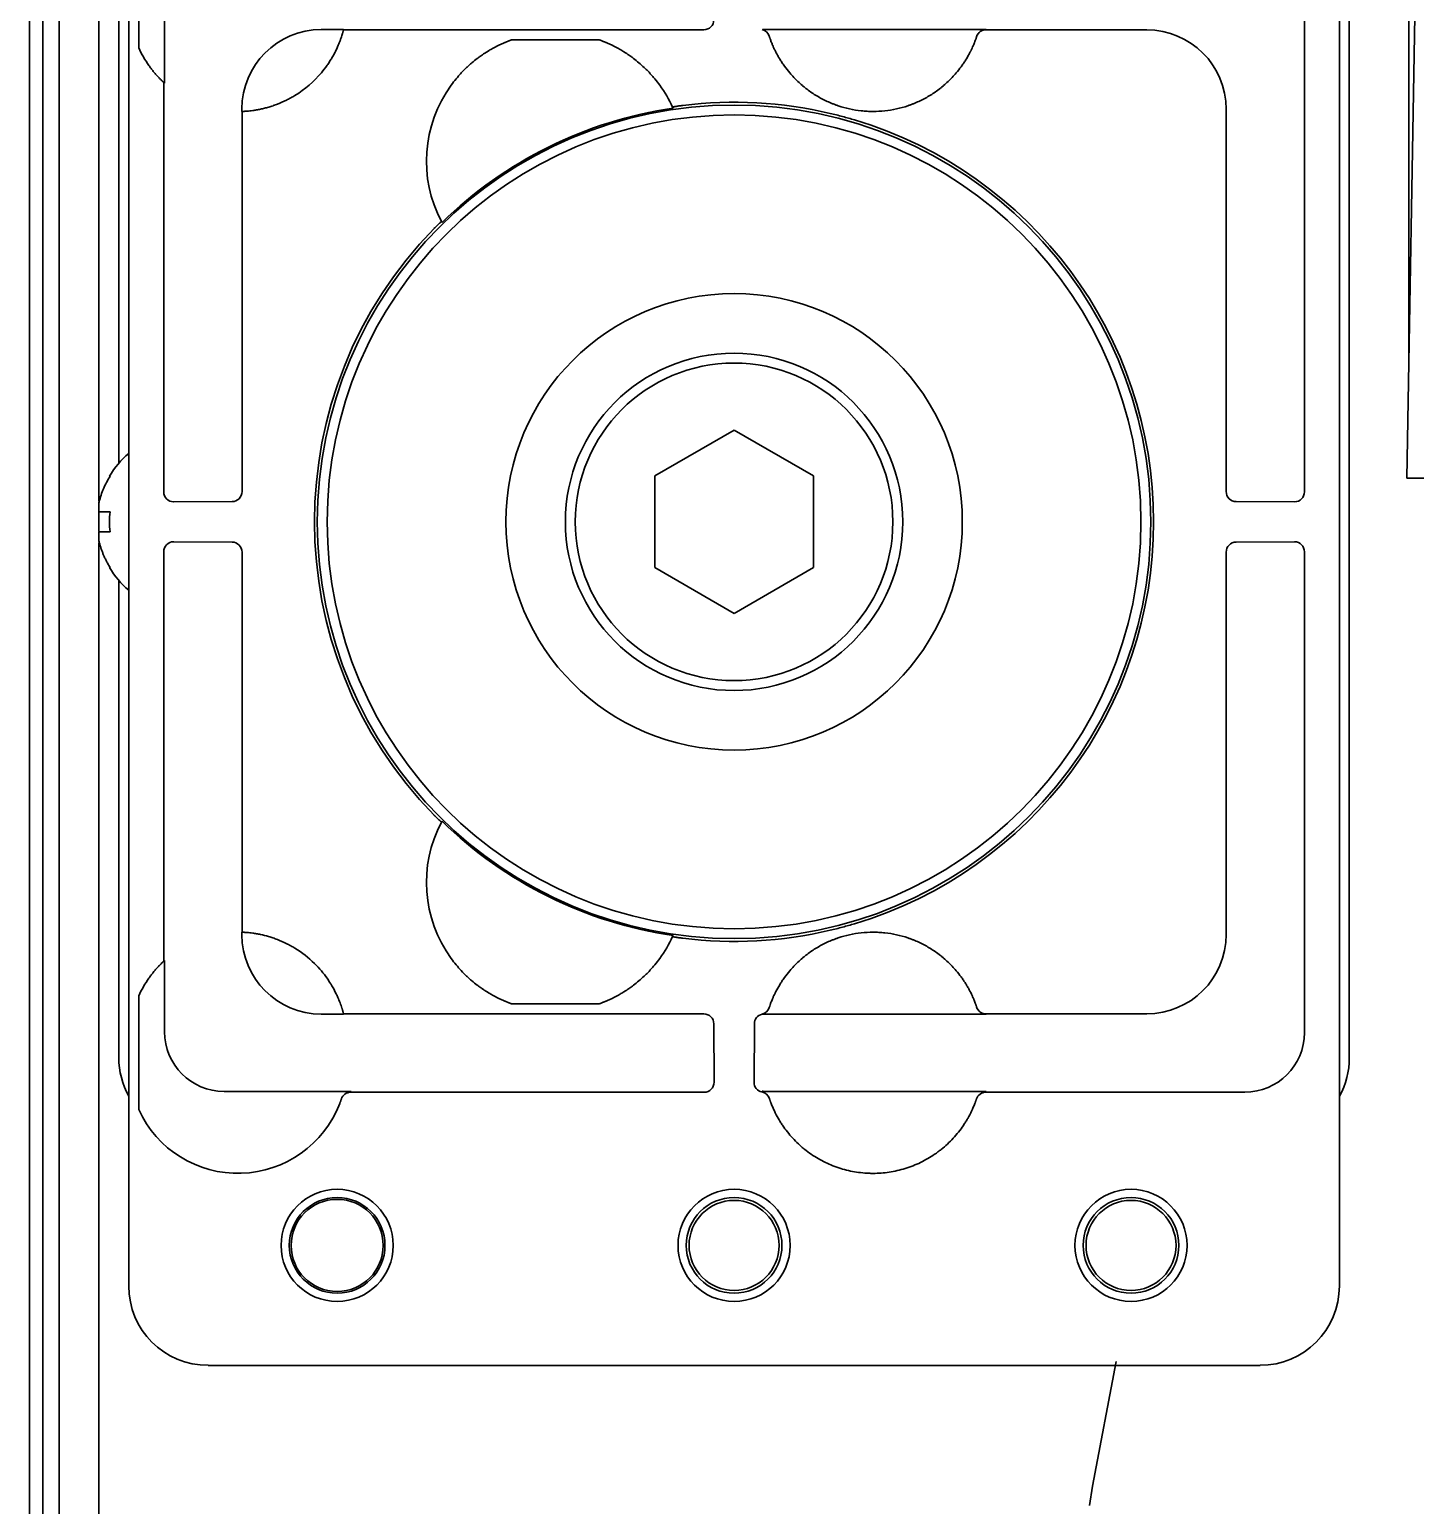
# Model space of a CAD drawing. Extents: x 5997 to 10491, y -672 to 3220.
# Drawn here: x 8371.6 to 8441.4, y 2988.8 to 3063.1 of the extents above; entities that cross this region are included whole.
import ezdxf

# ---------------------------------------------------------------- set-up
doc = ezdxf.new("R2010")
doc.units = 0
doc.header["$LTSCALE"] = 5
doc.layers.add('1', color=7, linetype='CONTINUOUS', true_color=0xffffff)

msp = doc.modelspace()

# ---------------------------------------------------------------- linework, layer by layer
at = {"layer": '1', "color": 7, "linetype": 'Continuous', "lineweight": 35}
for p, q in [((8373.073, 2263.526), (8373.073, 3083.526)), ((8371.573, 3082.526), (8371.573, 2246.526)), ((8372.251, 2249.526), (8372.251, 3079.526)), ((8375.073, 3080.108), (8375.073, 3039.375)), ((8376.573, 3076.827), (8376.573, 2999.826)), ((8437.573, 2999.826), (8437.573, 3076.827)), ((8441.073, 3046.253), (8441.073, 3073.396)), ((8377.073, 3062.208), (8377.073, 3067.944)), ((8440.973, 3040.526), (8441.427, 3066.561)), ((8376.073, 3065.327), (8376.073, 3041.278)), ((8438.073, 3011.326), (8438.073, 3065.327)), ((8378.375, 3064.024), (8378.375, 3060.428)), ((8435.81, 3039.832), (8435.81, 3064.064)), ((8386.27, 3063.128), (8387.399, 3063.128)), ((8387.399, 3063.128), (8387.397, 3063.119)), ((8387.397, 3063.119), (8395.288, 3063.119)), ((8395.288, 3063.119), (8395.385, 3063.119)), ((8395.385, 3063.119), (8395.882, 3063.12)), ((8395.883, 3063.12), (8400.263, 3063.12)), ((8400.263, 3062.62), (8395.883, 3062.62)), ((8400.263, 3063.12), (8400.761, 3063.119)), ((8400.761, 3063.119), (8400.858, 3063.119)), ((8400.858, 3063.119), (8405.551, 3063.119)), ((8408.529, 3063.128), (8419.774, 3063.128)), ((8419.297, 3062.779), (8419.297, 3062.78)), ((8419.77, 3063.119), (8427.866, 3063.119)), ((8378.336, 3060.464), (8378.336, 3039.832)), ((8382.27, 3059.003), (8382.27, 3059.129)), ((8382.28, 3059.004), (8382.27, 3059.003)), ((8382.28, 3039.847), (8382.28, 3059.004)), ((8431.866, 3059.12), (8431.866, 3039.847)), ((8403.073, 3040.636), (8407.073, 3042.945)), ((8407.073, 3042.945), (8411.073, 3040.636)), ((8375.595, 3040.626), (8375.628, 3040.626)), ((8403.073, 3036.017), (8403.073, 3040.636)), ((8411.073, 3040.636), (8411.073, 3036.017)), ((8442.973, 3040.526), (8440.973, 3040.526)), ((8378.836, 3039.333), (8381.782, 3039.348)), ((8432.366, 3039.348), (8435.31, 3039.333)), ((8375.073, 3038.832), (8375.073, 3037.831)), ((8375.073, 3037.264), (8375.073, 2376.395)), ((8381.782, 3037.305), (8378.836, 3037.32)), ((8435.31, 3037.32), (8432.366, 3037.305)), ((8378.336, 3036.82), (8378.336, 3016.188)), ((8382.28, 3017.649), (8382.28, 3036.805)), ((8431.866, 3036.805), (8431.866, 3017.533)), ((8435.81, 3012.589), (8435.81, 3036.82)), ((8375.628, 3036.026), (8375.595, 3036.026)), ((8407.073, 3033.707), (8403.073, 3036.017)), ((8411.073, 3036.017), (8407.073, 3033.707)), ((8376.073, 3035.374), (8376.073, 3011.326)), ((8382.27, 3017.649), (8382.28, 3017.649)), ((8382.27, 3017.523), (8382.27, 3017.649)), ((8378.375, 3016.224), (8378.336, 3016.188)), ((8378.375, 3016.224), (8378.375, 3012.628)), ((8377.073, 3008.708), (8377.073, 3014.444)), ((8387.399, 3013.524), (8386.27, 3013.524)), ((8387.397, 3013.533), (8387.399, 3013.524)), ((8395.288, 3013.533), (8387.397, 3013.533)), ((8395.385, 3013.533), (8395.288, 3013.533)), ((8395.882, 3013.533), (8395.385, 3013.533)), ((8395.883, 3014.033), (8400.263, 3014.033)), ((8400.263, 3013.533), (8395.883, 3013.533)), ((8400.263, 3013.533), (8400.761, 3013.533)), ((8400.858, 3013.533), (8400.761, 3013.533)), ((8405.551, 3013.533), (8400.858, 3013.533)), ((8419.774, 3013.524), (8408.529, 3013.524)), ((8419.297, 3013.871), (8419.297, 3013.872)), ((8427.866, 3013.533), (8419.77, 3013.533)), ((8406.066, 3010.089), (8406.051, 3013.036)), ((8408.094, 3013.033), (8408.079, 3010.089)), ((8381.375, 3009.628), (8387.774, 3009.628)), ((8408.599, 3009.628), (8419.774, 3009.628)), ((8387.285, 3009.245), (8387.282, 3009.234)), ((8387.287, 3009.249), (8387.286, 3009.247)), ((8387.76, 3009.589), (8405.566, 3009.589)), ((8419.287, 3009.248), (8419.291, 3009.263)), ((8419.761, 3009.589), (8432.81, 3009.589)), ((8380.572, 2995.826), (8433.573, 2995.826)), ((8426.331, 2996.026), (8425.124, 2989.733)), ((8424.973, 2988.76), (8425.124, 2989.733))]:
    msp.add_line(p, q, dxfattribs=at)
for centre, radius in [((8407.073, 3038.326), 21), ((8407.073, 3038.326), 20.5), ((8407.073, 3038.326), 11.5), ((8407.073, 3038.326), 8.5), ((8407.073, 3038.326), 8), ((8387.073, 3001.87), 2.825), ((8407.073, 3001.87), 2.825), ((8427.073, 3001.87), 2.825), ((8387.073, 3001.87), 2.411), ((8387.073, 3001.87), 2.32), ((8407.073, 3001.87), 2.411), ((8407.073, 3001.87), 2.267), ((8427.073, 3001.87), 2.411), ((8427.073, 3001.87), 2.267)]:
    msp.add_circle(centre, radius, dxfattribs=at)
for centre, radius, start, end in [((8382.073, 3064.5), 5.5, 204.61998, 215.33124), ((8382.073, 3064.5), 5.5, 301.52607, 319.88439), ((8398.073, 3056.5), 6.5, 143.94816, 207.95034), ((8398.073, 3056.5), 6.5, 24.74098, 36.05184), ((8407.073, 3038.326), 21.14, 76.75031, 97.03063), ((8407.073, 3038.326), 21.07, 98.38924, 134.30208), ((8407.073, 3038.326), 21.14, 286.69802, 73.30233), ((8407.073, 3038.326), 21.14, 135.6607, 224.3393), ((8379.693, 3038.127), 4.8, 130.542, 148.62729), ((8379.693, 3038.525), 4.8, 211.37271, 229.458), ((8398.073, 3020.152), 6.5, 152.04966, 216.05184), ((8407.073, 3038.326), 21.07, 225.69792, 261.61076), ((8398.073, 3020.152), 6.5, 323.94816, 335.25902), ((8407.073, 3038.326), 21.14, 262.96937, 283.24939), ((8382.073, 3012.152), 5.5, 45.48558, 58.47399), ((8382.073, 3012.152), 5.5, 144.66876, 155.38002), ((8382.073, 3011), 5.5, 204.61998, 338.89304)]:
    msp.add_arc(centre, radius, start, end, dxfattribs=at)
for centre, major_axis, ratio, start_param, end_param in [((8405.551, 3063.619), (-0.447, -0.224), 0.99981, 1.107255, 2.677899), ((8386.271, 3059.128), (2.829, -2.829), 0.999695, 2.356347, 3.926839), ((8408.367, 3062.645), (-0.476, -0.155), 0.999754, 3.133975, 4.161422), ((8419.77, 3062.619), (-0.475, 0.156), 0.999831, 5.030486, 6.282512), ((8427.866, 3059.119), (2.828, -2.828), 0.999924, 0.78555, 2.356042), ((8380.374, 10287.138), (0, -7227.617), 0.017452, 6.267025, 6.267338), ((3707.892, 2253.285), (-4696.559, -804.417), 0.03512, 3.150702, 3.151017), ((11879.695, 6300.148), (-3486.444, -3247.993), 0.03512, 6.273761, 6.274076), ((8378.836, 3039.833), (-0.448, -0.224), 0.999239, 5.819644, 7.390288), ((8381.78, 3039.847), (0.224, 0.447), 0.99981, 3.605286, 5.17593), ((8432.366, 3039.847), (-0.224, 0.447), 0.99981, 1.107255, 2.677899), ((8435.31, 3039.833), (0.448, -0.224), 0.999239, 5.176082, 6.746726), ((8378.836, 3036.82), (0.448, -0.224), 0.999239, 2.03449, 3.605134), ((8381.78, 3036.805), (0.224, -0.447), 0.99981, 1.107255, 2.677899), ((8432.366, 3036.805), (-0.224, -0.447), 0.99981, 3.605286, 5.17593), ((8435.31, 3036.82), (-0.448, -0.224), 0.999239, 2.678052, 4.248696), ((11879.695, -223.496), (3486.444, -3247.993), 0.03512, 3.150702, 3.151017), ((8386.271, 3017.524), (2.829, 2.829), 0.999695, 2.356347, 3.926839), ((3707.892, 3823.368), (4696.559, -804.417), 0.03512, 6.273761, 6.274076), ((8427.866, 3017.533), (-2.828, -2.828), 0.999924, 0.78555, 2.356042), ((8405.551, 3013.033), (-0.447, 0.224), 0.99981, 3.605286, 5.17593), ((8408.594, 3013.033), (0.447, 0.224), 0.99981, 1.330368, 2.677899), ((8408.367, 3014.007), (0.476, -0.155), 0.999754, 5.263357, 6.293203), ((8419.77, 3014.033), (0.475, 0.156), 0.999831, 3.142574, 4.3946), ((8381.376, 3012.629), (-2.122, -2.122), 0.999695, 5.497939, 7.068431), ((8432.809, 3012.59), (2.122, -2.122), 0.999543, 5.497939, 7.068431), ((8380.073, 3011.327), (-2.829, -2.829), 0.999695, 5.497939, 6.003271), ((8434.072, 3011.327), (2.829, -2.829), 0.999695, 0.279915, 0.785246), ((8405.566, 3010.089), (0.224, -0.448), 0.999239, 5.819644, 7.390288), ((8408.579, 3010.089), (-0.224, -0.448), 0.999239, 5.176082, 6.544021), ((8408.378, 3009.11), (-0.477, -0.15), 0.999767, 3.157291, 4.205088), ((8408.599, 3010.129), (-0.224, -0.447), 0.99981, 0.22534, 0.463541), ((8387.76, 3009.089), (0.474, -0.159), 0.999831, 1.894839, 3.141593), ((8382.075, 3010.999), (-1.747, -5.214), 0.99983, 1.569957, 1.576869), ((8419.761, 3009.089), (0.474, -0.158), 0.999831, 1.892032, 3.138921), ((8380.573, 2999.827), (2.829, 2.829), 0.999695, 2.356347, 3.926839), ((8433.572, 2999.827), (-2.829, 2.829), 0.999695, 2.356347, 3.926839)]:
    msp.add_ellipse(centre, major_axis=major_axis, ratio=ratio, start_param=start_param, end_param=end_param, dxfattribs=at)
for points, knots in [([(8387.397, 3063.119), (8387.396, 3063.118), (8387.395, 3063.112), (8387.39, 3063.095), (8387.384, 3063.07), (8387.373, 3063.03), (8387.365, 3063.001), (8387.363, 3062.995), (8387.359, 3062.982), (8387.357, 3062.975), (8387.351, 3062.955), (8387.347, 3062.941), (8387.334, 3062.895), (8387.313, 3062.828), (8387.287, 3062.748), (8387.265, 3062.684), (8387.253, 3062.651), (8387.24, 3062.616), (8387.232, 3062.592), (8387.227, 3062.58), (8387.204, 3062.52), (8387.184, 3062.469), (8387.12, 3062.311), (8387.07, 3062.197), (8386.996, 3062.047), (8386.981, 3062.017), (8386.949, 3061.956), (8386.933, 3061.925), (8386.883, 3061.832), (8386.848, 3061.77), (8386.774, 3061.644), (8386.735, 3061.581), (8386.674, 3061.486), (8386.653, 3061.455), (8386.61, 3061.391), (8386.588, 3061.359), (8386.477, 3061.201), (8386.381, 3061.077), (8386.279, 3060.956)], [0, 0, 0, 0, 0.0625, 0.0625, 0.125, 0.1875, 0.1875, 0.203125, 0.203125, 0.21875, 0.21875, 0.25, 0.25, 0.3125, 0.375, 0.375, 0.40625, 0.421875, 0.421875, 0.4375, 0.4375, 0.5, 0.5, 0.625, 0.625, 0.65625, 0.65625, 0.6875, 0.6875, 0.75, 0.75, 0.8125, 0.8125, 0.84375, 0.84375, 0.875, 0.875, 1, 1, 1, 1]), ([(8395.459, 3062.451), (8395.101, 3062.294), (8394.899, 3062.173), (8394.813, 3062.123), (8394.813, 3062.123), (8394.813, 3062.123)], [0, 0, 0, 0, 0.99996, 0.99996, 1, 1, 1, 1]), ([(8408.842, 3062.8), (8408.843, 3062.798), (8408.847, 3062.784), (8408.859, 3062.749), (8408.864, 3062.735), (8408.873, 3062.709), (8408.876, 3062.7), (8408.883, 3062.681), (8408.886, 3062.67), (8408.906, 3062.615), (8408.925, 3062.562), (8408.961, 3062.471), (8408.974, 3062.438), (8408.996, 3062.387), (8409.003, 3062.369), (8409.019, 3062.333), (8409.027, 3062.314), (8409.035, 3062.295)], [0, 0, 0, 0, 0.25, 0.25, 0.375, 0.375, 0.4375, 0.4375, 0.5, 0.5, 0.75, 0.75, 0.875, 0.875, 0.9375, 0.9375, 1, 1, 1, 1]), ([(8418.267, 3060.943), (8418.354, 3061.046), (8418.437, 3061.151), (8418.554, 3061.311), (8418.591, 3061.365), (8418.646, 3061.446), (8418.664, 3061.473), (8418.7, 3061.527), (8418.717, 3061.554), (8418.802, 3061.689), (8418.862, 3061.794), (8418.944, 3061.946), (8418.97, 3061.996), (8419, 3062.057), (8419.006, 3062.069), (8419.018, 3062.093), (8419.024, 3062.105), (8419.041, 3062.14), (8419.052, 3062.163), (8419.104, 3062.276), (8419.139, 3062.357), (8419.176, 3062.448), (8419.183, 3062.465), (8419.193, 3062.49), (8419.196, 3062.499), (8419.202, 3062.515), (8419.218, 3062.555), (8419.241, 3062.618), (8419.257, 3062.663), (8419.267, 3062.692), (8419.27, 3062.701), (8419.276, 3062.718), (8419.279, 3062.725), (8419.286, 3062.745), (8419.293, 3062.766), (8419.295, 3062.775), (8419.296, 3062.776)], [0, 0, 0, 0, 0.125, 0.125, 0.1875, 0.1875, 0.21875, 0.21875, 0.25, 0.25, 0.375, 0.375, 0.4375, 0.4375, 0.453125, 0.453125, 0.46875, 0.46875, 0.5, 0.5, 0.625, 0.625, 0.65625, 0.65625, 0.671875, 0.671875, 0.6875, 0.75, 0.8125, 0.8125, 0.84375, 0.84375, 0.875, 0.875, 0.9375, 1, 1, 1, 1]), ([(8419.298, 3062.784), (8419.307, 3062.809), (8419.327, 3062.857), (8419.354, 3062.902), (8419.377, 3062.934), (8419.386, 3062.944), (8419.403, 3062.964), (8419.411, 3062.973), (8419.439, 3063.001), (8419.459, 3063.018), (8419.491, 3063.041), (8419.502, 3063.048), (8419.524, 3063.062), (8419.535, 3063.068), (8419.57, 3063.086), (8419.594, 3063.096), (8419.644, 3063.112), (8419.669, 3063.118), (8419.721, 3063.126), (8419.747, 3063.128), (8419.774, 3063.128)], [0, 0, 0, 0, 0.125, 0.25, 0.25, 0.3125, 0.3125, 0.375, 0.375, 0.5, 0.5, 0.5625, 0.5625, 0.625, 0.625, 0.75, 0.75, 0.875, 0.875, 1, 1, 1, 1]), ([(8419.774, 3063.128), (8419.773, 3063.127), (8419.773, 3063.125), (8419.772, 3063.122), (8419.771, 3063.121), (8419.77, 3063.119)], [0, 0, 0, 0, 0.496999, 0.496999, 1, 1, 1, 1]), ([(8394.813, 3062.123), (8394.788, 3062.109), (8394.759, 3062.092), (8394.712, 3062.063), (8394.695, 3062.053), (8394.661, 3062.032), (8394.644, 3062.022), (8394.589, 3061.988), (8394.551, 3061.963), (8394.492, 3061.925), (8394.472, 3061.912), (8394.432, 3061.884), (8394.411, 3061.87), (8394.349, 3061.827), (8394.306, 3061.798), (8394.221, 3061.736), (8394.177, 3061.703), (8394.045, 3061.603), (8393.956, 3061.531), (8393.843, 3061.435), (8393.82, 3061.415), (8393.774, 3061.376), (8393.706, 3061.315), (8393.638, 3061.253), (8393.503, 3061.124), (8393.414, 3061.035), (8393.282, 3060.894), (8393.239, 3060.845), (8393.173, 3060.771), (8393.152, 3060.746), (8393.108, 3060.696), (8393.087, 3060.67), (8392.98, 3060.541), (8392.897, 3060.435), (8392.818, 3060.325)], [0, 0, 0, 0, 0.0625, 0.0625, 0.09375, 0.09375, 0.125, 0.125, 0.1875, 0.1875, 0.21875, 0.21875, 0.25, 0.25, 0.3125, 0.3125, 0.375, 0.375, 0.5, 0.5, 0.53125, 0.53125, 0.5625, 0.625, 0.625, 0.75, 0.75, 0.8125, 0.8125, 0.84375, 0.84375, 0.875, 0.875, 1, 1, 1, 1]), ([(8403.328, 3060.325), (8403.248, 3060.435), (8403.166, 3060.541), (8403.039, 3060.694), (8402.996, 3060.745), (8402.93, 3060.819), (8402.908, 3060.843), (8402.864, 3060.892), (8402.842, 3060.916), (8402.798, 3060.964), (8402.775, 3060.987), (8402.73, 3061.034), (8402.708, 3061.057), (8402.64, 3061.125), (8402.595, 3061.169), (8402.46, 3061.297), (8402.37, 3061.378), (8402.191, 3061.53), (8402.101, 3061.602), (8401.969, 3061.703), (8401.925, 3061.736), (8401.838, 3061.798), (8401.796, 3061.828), (8401.713, 3061.885), (8401.673, 3061.912), (8401.614, 3061.951), (8401.595, 3061.963), (8401.557, 3061.987), (8401.538, 3061.999), (8401.484, 3062.033), (8401.45, 3062.054), (8401.387, 3062.092), (8401.358, 3062.109), (8401.333, 3062.123)], [0, 0, 0, 0, 0.125, 0.125, 0.1875, 0.1875, 0.21875, 0.21875, 0.25, 0.25, 0.28125, 0.28125, 0.3125, 0.3125, 0.375, 0.375, 0.5, 0.5, 0.625, 0.625, 0.6875, 0.6875, 0.75, 0.75, 0.8125, 0.8125, 0.84375, 0.84375, 0.875, 0.875, 0.9375, 0.9375, 1, 1, 1, 1]), ([(8409.035, 3062.295), (8409.055, 3062.249), (8409.077, 3062.2), (8409.125, 3062.099), (8409.151, 3062.047), (8409.193, 3061.965), (8409.215, 3061.924), (8409.238, 3061.881), (8409.253, 3061.853), (8409.261, 3061.838), (8409.302, 3061.766), (8409.336, 3061.708), (8409.407, 3061.59), (8409.445, 3061.531), (8409.504, 3061.442), (8409.524, 3061.412), (8409.565, 3061.352), (8409.586, 3061.322), (8409.693, 3061.173), (8409.784, 3061.057), (8409.881, 3060.943)], [0, 0, 0, 0, 0.125, 0.125, 0.25, 0.25, 0.3125, 0.34375, 0.34375, 0.375, 0.375, 0.5, 0.5, 0.625, 0.625, 0.6875, 0.6875, 0.75, 0.75, 1, 1, 1, 1]), ([(8378.336, 3060.464), (8378.335, 3060.465), (8378.333, 3060.467), (8378.324, 3060.475), (8378.318, 3060.481), (8378.306, 3060.492), (8378.301, 3060.497), (8378.292, 3060.506), (8378.286, 3060.511), (8378.27, 3060.526), (8378.257, 3060.538), (8378.237, 3060.558), (8378.23, 3060.565), (8378.215, 3060.58), (8378.207, 3060.587), (8378.184, 3060.61), (8378.168, 3060.627), (8378.134, 3060.661), (8378.116, 3060.679), (8378.089, 3060.708), (8378.079, 3060.718), (8378.061, 3060.738), (8378.052, 3060.748), (8378.005, 3060.798), (8377.966, 3060.841), (8377.908, 3060.907), (8377.889, 3060.93), (8377.85, 3060.976), (8377.83, 3061), (8377.772, 3061.071), (8377.734, 3061.119), (8377.659, 3061.218), (8377.622, 3061.268), (8377.586, 3061.319)], [0, 0, 0, 0, 0.0625, 0.0625, 0.125, 0.125, 0.15625, 0.15625, 0.1875, 0.1875, 0.25, 0.25, 0.28125, 0.28125, 0.3125, 0.3125, 0.375, 0.375, 0.4375, 0.4375, 0.46875, 0.46875, 0.5, 0.5, 0.625, 0.625, 0.6875, 0.6875, 0.75, 0.75, 0.875, 0.875, 1, 1, 1, 1]), ([(8409.881, 3060.943), (8410.011, 3060.79), (8410.148, 3060.645), (8410.365, 3060.44), (8410.439, 3060.373), (8410.554, 3060.276), (8410.593, 3060.244), (8410.671, 3060.182), (8410.71, 3060.151), (8410.908, 3060), (8411.072, 3059.889), (8411.411, 3059.686), (8411.586, 3059.593), (8411.855, 3059.469), (8411.946, 3059.429), (8412.085, 3059.374), (8412.132, 3059.356), (8412.226, 3059.322), (8412.273, 3059.305), (8412.51, 3059.226), (8412.701, 3059.173), (8413.087, 3059.088), (8413.282, 3059.056), (8413.577, 3059.024), (8413.676, 3059.016), (8413.825, 3059.008), (8413.874, 3059.006), (8413.974, 3059.003), (8414.024, 3059.002), (8414.274, 3059.002), (8414.473, 3059.013), (8414.866, 3059.056), (8415.06, 3059.088), (8415.447, 3059.173), (8415.638, 3059.226), (8415.875, 3059.306), (8415.923, 3059.322), (8416.016, 3059.357), (8416.156, 3059.41), (8416.292, 3059.469), (8416.562, 3059.593), (8416.736, 3059.686), (8417.075, 3059.889), (8417.239, 3060), (8417.438, 3060.151), (8417.478, 3060.182), (8417.556, 3060.245), (8417.672, 3060.34), (8417.783, 3060.44), (8418, 3060.645), (8418.137, 3060.79), (8418.267, 3060.943)], [0, 0, 0, 0, 0.0625, 0.0625, 0.09375, 0.09375, 0.109375, 0.109375, 0.125, 0.125, 0.1875, 0.1875, 0.25, 0.25, 0.28125, 0.28125, 0.296875, 0.296875, 0.3125, 0.3125, 0.375, 0.375, 0.4375, 0.4375, 0.46875, 0.46875, 0.484375, 0.484375, 0.5, 0.5, 0.5625, 0.5625, 0.625, 0.625, 0.6875, 0.6875, 0.703125, 0.703125, 0.71875, 0.75, 0.75, 0.8125, 0.8125, 0.875, 0.875, 0.890625, 0.890625, 0.90625, 0.9375, 0.9375, 1, 1, 1, 1]), ([(8384.949, 3059.812), (8384.877, 3059.768), (8384.805, 3059.726), (8384.66, 3059.646), (8384.587, 3059.607), (8384.366, 3059.498), (8384.217, 3059.432), (8384.029, 3059.359), (8383.992, 3059.345), (8383.935, 3059.325), (8383.916, 3059.318), (8383.879, 3059.305), (8383.786, 3059.273), (8383.695, 3059.244), (8383.552, 3059.202), (8383.482, 3059.183), (8383.346, 3059.149), (8383.279, 3059.133), (8383.214, 3059.12)], [0, 0, 0, 0, 0.125, 0.125, 0.25, 0.25, 0.5, 0.5, 0.5625, 0.5625, 0.59375, 0.59375, 0.625, 0.75, 0.75, 0.875, 0.875, 1, 1, 1, 1]), ([(8383.214, 3059.12), (8383.143, 3059.104), (8383.076, 3059.092), (8382.948, 3059.069), (8382.887, 3059.06), (8382.774, 3059.044), (8382.72, 3059.038), (8382.621, 3059.027), (8382.577, 3059.023), (8382.496, 3059.016), (8382.461, 3059.013), (8382.398, 3059.009), (8382.372, 3059.008), (8382.328, 3059.006), (8382.295, 3059.004), (8382.282, 3059.004), (8382.28, 3059.004)], [0, 0, 0, 0, 0.125, 0.125, 0.25, 0.25, 0.375, 0.375, 0.5, 0.5, 0.625, 0.625, 0.75, 0.75, 0.875, 1, 1, 1, 1]), ([(8404.485, 3059.307), (8404.452, 3059.303), (8404.419, 3059.298), (8404.371, 3059.292), (8404.355, 3059.29), (8404.323, 3059.285), (8404.307, 3059.283), (8404.261, 3059.276), (8404.232, 3059.272), (8404.19, 3059.265), (8404.177, 3059.263), (8404.157, 3059.26), (8404.15, 3059.259), (8404.138, 3059.256), (8404.132, 3059.255), (8404.102, 3059.25), (8404.081, 3059.246), (8404.057, 3059.242), (8404.053, 3059.241), (8404.044, 3059.239), (8404.04, 3059.238), (8404.028, 3059.236), (8404.02, 3059.234), (8404.001, 3059.23), (8403.992, 3059.227), (8403.982, 3059.224), (8403.98, 3059.223), (8403.977, 3059.221), (8403.976, 3059.221), (8403.976, 3059.22)], [0, 0, 0, 0, 0.125, 0.125, 0.1875, 0.1875, 0.25, 0.25, 0.375, 0.375, 0.4375, 0.4375, 0.46875, 0.46875, 0.5, 0.5, 0.625, 0.625, 0.65625, 0.65625, 0.6875, 0.6875, 0.75, 0.75, 0.875, 0.875, 0.9375, 0.9375, 1, 1, 1, 1]), ([(8413.147, 3058.574), (8413.045, 3058.605), (8412.943, 3058.635), (8412.739, 3058.692), (8412.535, 3058.749), (8412.33, 3058.802), (8412.124, 3058.854), (8412.021, 3058.879), (8411.918, 3058.903)], [0, 0, 0, 0, 0.25, 0.25, 0.5, 0.75, 0.75, 1, 1, 1, 1]), ([(8392.331, 3053.453), (8392.33, 3053.454), (8392.327, 3053.453), (8392.319, 3053.447), (8392.316, 3053.445), (8392.31, 3053.44), (8392.308, 3053.438), (8392.303, 3053.435), (8392.301, 3053.433), (8392.288, 3053.422), (8392.276, 3053.412), (8392.254, 3053.393), (8392.247, 3053.386), (8392.231, 3053.371), (8392.214, 3053.355), (8392.195, 3053.338), (8392.176, 3053.32), (8392.166, 3053.311), (8392.135, 3053.282), (8392.114, 3053.261), (8392.081, 3053.228), (8392.07, 3053.217), (8392.047, 3053.195), (8392.035, 3053.183), (8392, 3053.148), (8391.977, 3053.125), (8391.953, 3053.101)], [0, 0, 0, 0, 0.125, 0.125, 0.1875, 0.1875, 0.21875, 0.21875, 0.25, 0.25, 0.375, 0.375, 0.4375, 0.4375, 0.5, 0.5625, 0.5625, 0.625, 0.625, 0.75, 0.75, 0.8125, 0.8125, 0.875, 0.875, 1, 1, 1, 1]), ([(8375.628, 3040.626), (8375.503, 3040.423), (8375.395, 3040.213), (8375.258, 3039.888), (8375.216, 3039.778), (8375.14, 3039.555), (8375.106, 3039.441), (8375.077, 3039.326)], [0, 0, 0, 0, 0.5, 0.5, 0.75, 0.75, 1, 1, 1, 1]), ([(8375.628, 3037.826), (8375.503, 3037.826), (8375.395, 3037.826), (8375.258, 3037.826), (8375.216, 3037.826), (8375.14, 3037.826), (8375.106, 3037.826), (8375.077, 3037.826)], [0, 0, 0, 0, 0.5, 0.5, 0.75, 0.75, 1, 1, 1, 1]), ([(8391.953, 3023.551), (8391.977, 3023.527), (8392, 3023.504), (8392.035, 3023.469), (8392.046, 3023.458), (8392.069, 3023.435), (8392.08, 3023.424), (8392.114, 3023.391), (8392.135, 3023.371), (8392.166, 3023.342), (8392.176, 3023.332), (8392.19, 3023.319), (8392.195, 3023.314), (8392.204, 3023.306), (8392.209, 3023.301), (8392.231, 3023.281), (8392.247, 3023.266), (8392.265, 3023.25), (8392.268, 3023.247), (8392.275, 3023.241), (8392.278, 3023.239), (8392.288, 3023.231), (8392.293, 3023.226), (8392.308, 3023.213), (8392.316, 3023.207), (8392.325, 3023.201), (8392.327, 3023.2), (8392.33, 3023.199), (8392.331, 3023.199), (8392.331, 3023.199)], [0, 0, 0, 0, 0.125, 0.125, 0.1875, 0.1875, 0.25, 0.25, 0.375, 0.375, 0.4375, 0.4375, 0.46875, 0.46875, 0.5, 0.5, 0.625, 0.625, 0.65625, 0.65625, 0.6875, 0.6875, 0.75, 0.75, 0.875, 0.875, 0.9375, 0.9375, 1, 1, 1, 1]), ([(8411.918, 3017.749), (8412.021, 3017.773), (8412.124, 3017.799), (8412.33, 3017.85), (8412.535, 3017.904), (8412.739, 3017.96), (8412.943, 3018.018), (8413.045, 3018.047), (8413.147, 3018.078)], [0, 0, 0, 0, 0.25, 0.25, 0.5, 0.75, 0.75, 1, 1, 1, 1]), ([(8382.28, 3017.649), (8382.282, 3017.649), (8382.288, 3017.648), (8382.311, 3017.647), (8382.328, 3017.647), (8382.371, 3017.644), (8382.397, 3017.643), (8382.436, 3017.64), (8382.444, 3017.64), (8382.461, 3017.639), (8382.487, 3017.637), (8382.516, 3017.635), (8382.576, 3017.63), (8382.621, 3017.625), (8382.718, 3017.615), (8382.771, 3017.608), (8382.843, 3017.598), (8382.858, 3017.596), (8382.887, 3017.592), (8382.932, 3017.585), (8382.98, 3017.577), (8383.076, 3017.561), (8383.144, 3017.548), (8383.215, 3017.533)], [0, 0, 0, 0, 0.125, 0.125, 0.25, 0.25, 0.375, 0.375, 0.40625, 0.40625, 0.4375, 0.5, 0.5, 0.625, 0.625, 0.75, 0.75, 0.78125, 0.78125, 0.8125, 0.875, 0.875, 1, 1, 1, 1]), ([(8383.215, 3017.533), (8383.344, 3017.505), (8383.48, 3017.471), (8383.693, 3017.409), (8383.765, 3017.386), (8383.875, 3017.349), (8383.913, 3017.336), (8383.987, 3017.309), (8384.025, 3017.295), (8384.213, 3017.222), (8384.362, 3017.156), (8384.548, 3017.064), (8384.585, 3017.046), (8384.659, 3017.007), (8384.695, 3016.987), (8384.805, 3016.927), (8384.877, 3016.884), (8384.949, 3016.841)], [0, 0, 0, 0, 0.25, 0.25, 0.375, 0.375, 0.4375, 0.4375, 0.5, 0.5, 0.75, 0.75, 0.8125, 0.8125, 0.875, 0.875, 1, 1, 1, 1]), ([(8403.976, 3017.432), (8403.976, 3017.431), (8403.979, 3017.429), (8403.988, 3017.426), (8403.992, 3017.425), (8403.999, 3017.423), (8404.002, 3017.423), (8404.008, 3017.421), (8404.011, 3017.42), (8404.027, 3017.417), (8404.043, 3017.413), (8404.071, 3017.408), (8404.081, 3017.406), (8404.102, 3017.402), (8404.125, 3017.398), (8404.15, 3017.394), (8404.176, 3017.389), (8404.189, 3017.387), (8404.231, 3017.381), (8404.261, 3017.376), (8404.307, 3017.369), (8404.322, 3017.367), (8404.354, 3017.363), (8404.37, 3017.36), (8404.419, 3017.354), (8404.452, 3017.35), (8404.485, 3017.345)], [0, 0, 0, 0, 0.125, 0.125, 0.1875, 0.1875, 0.21875, 0.21875, 0.25, 0.25, 0.375, 0.375, 0.4375, 0.4375, 0.5, 0.5625, 0.5625, 0.625, 0.625, 0.75, 0.75, 0.8125, 0.8125, 0.875, 0.875, 1, 1, 1, 1]), ([(8418.267, 3015.709), (8418.137, 3015.862), (8418, 3016.007), (8417.783, 3016.213), (8417.708, 3016.279), (8417.594, 3016.376), (8417.555, 3016.408), (8417.477, 3016.471), (8417.438, 3016.501), (8417.239, 3016.652), (8417.075, 3016.763), (8416.737, 3016.966), (8416.562, 3017.059), (8416.292, 3017.184), (8416.201, 3017.223), (8416.062, 3017.278), (8416.016, 3017.296), (8415.922, 3017.33), (8415.875, 3017.347), (8415.638, 3017.427), (8415.447, 3017.479), (8415.061, 3017.564), (8414.866, 3017.596), (8414.571, 3017.628), (8414.472, 3017.636), (8414.323, 3017.644), (8414.273, 3017.646), (8414.174, 3017.649), (8414.123, 3017.65), (8413.873, 3017.65), (8413.675, 3017.639), (8413.282, 3017.596), (8413.087, 3017.564), (8412.701, 3017.479), (8412.509, 3017.427), (8412.272, 3017.347), (8412.225, 3017.33), (8412.131, 3017.296), (8411.992, 3017.242), (8411.855, 3017.184), (8411.586, 3017.059), (8411.411, 3016.967), (8411.073, 3016.763), (8410.908, 3016.652), (8410.709, 3016.501), (8410.67, 3016.47), (8410.592, 3016.408), (8410.476, 3016.312), (8410.365, 3016.212), (8410.148, 3016.007), (8410.011, 3015.862), (8409.881, 3015.709)], [0, 0, 0, 0, 0.0625, 0.0625, 0.09375, 0.09375, 0.109375, 0.109375, 0.125, 0.125, 0.1875, 0.1875, 0.25, 0.25, 0.28125, 0.28125, 0.296875, 0.296875, 0.3125, 0.3125, 0.375, 0.375, 0.4375, 0.4375, 0.46875, 0.46875, 0.484375, 0.484375, 0.5, 0.5, 0.5625, 0.5625, 0.625, 0.625, 0.6875, 0.6875, 0.703125, 0.703125, 0.71875, 0.75, 0.75, 0.8125, 0.8125, 0.875, 0.875, 0.890625, 0.890625, 0.90625, 0.9375, 0.9375, 1, 1, 1, 1]), ([(8392.818, 3016.327), (8392.897, 3016.217), (8392.98, 3016.111), (8393.087, 3015.982), (8393.108, 3015.957), (8393.152, 3015.906), (8393.173, 3015.881), (8393.239, 3015.807), (8393.282, 3015.759), (8393.414, 3015.618), (8393.503, 3015.528), (8393.638, 3015.4), (8393.684, 3015.358), (8393.752, 3015.297), (8393.774, 3015.277), (8393.82, 3015.237), (8393.843, 3015.217), (8393.956, 3015.121), (8394.045, 3015.049), (8394.177, 3014.949), (8394.221, 3014.917), (8394.306, 3014.855), (8394.349, 3014.825), (8394.411, 3014.782), (8394.432, 3014.768), (8394.472, 3014.741), (8394.492, 3014.727), (8394.551, 3014.689), (8394.589, 3014.665), (8394.644, 3014.631), (8394.661, 3014.62), (8394.695, 3014.599), (8394.712, 3014.589), (8394.759, 3014.561), (8394.788, 3014.544), (8394.813, 3014.529)], [0, 0, 0, 0, 0.125, 0.125, 0.15625, 0.15625, 0.1875, 0.1875, 0.25, 0.25, 0.375, 0.375, 0.4375, 0.4375, 0.46875, 0.46875, 0.5, 0.5, 0.625, 0.625, 0.6875, 0.6875, 0.75, 0.75, 0.78125, 0.78125, 0.8125, 0.8125, 0.875, 0.875, 0.90625, 0.90625, 0.9375, 0.9375, 1, 1, 1, 1]), ([(8401.333, 3014.529), (8401.358, 3014.544), (8401.387, 3014.561), (8401.45, 3014.598), (8401.484, 3014.619), (8401.538, 3014.653), (8401.557, 3014.665), (8401.595, 3014.689), (8401.614, 3014.702), (8401.673, 3014.74), (8401.713, 3014.767), (8401.796, 3014.824), (8401.838, 3014.854), (8401.925, 3014.916), (8401.969, 3014.949), (8402.101, 3015.05), (8402.191, 3015.122), (8402.37, 3015.274), (8402.46, 3015.355), (8402.595, 3015.483), (8402.64, 3015.527), (8402.708, 3015.595), (8402.73, 3015.618), (8402.775, 3015.665), (8402.798, 3015.688), (8402.842, 3015.736), (8402.864, 3015.76), (8402.908, 3015.809), (8402.974, 3015.882), (8403.039, 3015.958), (8403.166, 3016.112), (8403.248, 3016.217), (8403.328, 3016.327)], [0, 0, 0, 0, 0.0625, 0.0625, 0.125, 0.125, 0.15625, 0.15625, 0.1875, 0.1875, 0.25, 0.25, 0.3125, 0.3125, 0.375, 0.375, 0.5, 0.5, 0.625, 0.625, 0.6875, 0.6875, 0.71875, 0.71875, 0.75, 0.75, 0.78125, 0.78125, 0.8125, 0.875, 0.875, 1, 1, 1, 1]), ([(8377.586, 3015.333), (8377.622, 3015.384), (8377.659, 3015.434), (8377.733, 3015.532), (8377.771, 3015.58), (8377.848, 3015.674), (8377.886, 3015.72), (8377.945, 3015.787), (8377.964, 3015.809), (8378.003, 3015.852), (8378.022, 3015.873), (8378.06, 3015.914), (8378.078, 3015.933), (8378.106, 3015.962), (8378.115, 3015.971), (8378.132, 3015.99), (8378.141, 3015.999), (8378.184, 3016.042), (8378.216, 3016.073), (8378.25, 3016.107), (8378.256, 3016.113), (8378.269, 3016.125), (8378.275, 3016.131), (8378.292, 3016.147), (8378.301, 3016.156), (8378.313, 3016.167), (8378.317, 3016.17), (8378.323, 3016.176), (8378.326, 3016.179), (8378.333, 3016.185), (8378.335, 3016.187), (8378.336, 3016.188)], [0, 0, 0, 0, 0.125, 0.125, 0.25, 0.25, 0.375, 0.375, 0.4375, 0.4375, 0.5, 0.5, 0.5625, 0.5625, 0.59375, 0.59375, 0.625, 0.625, 0.75, 0.75, 0.78125, 0.78125, 0.8125, 0.8125, 0.875, 0.875, 0.90625, 0.90625, 0.9375, 0.9375, 1, 1, 1, 1]), ([(8386.28, 3015.696), (8386.382, 3015.574), (8386.477, 3015.451), (8386.609, 3015.263), (8386.652, 3015.2), (8386.713, 3015.106), (8386.743, 3015.058), (8386.772, 3015.01), (8386.791, 3014.979), (8386.801, 3014.963), (8386.885, 3014.82), (8386.951, 3014.697), (8387.038, 3014.519), (8387.065, 3014.461), (8387.103, 3014.376), (8387.122, 3014.334), (8387.139, 3014.293), (8387.151, 3014.266), (8387.156, 3014.252), (8387.206, 3014.132), (8387.241, 3014.035), (8387.286, 3013.907), (8387.299, 3013.867), (8387.314, 3013.82), (8387.317, 3013.811), (8387.322, 3013.793), (8387.325, 3013.785), (8387.333, 3013.759), (8387.338, 3013.743), (8387.352, 3013.697), (8387.367, 3013.643), (8387.378, 3013.603), (8387.385, 3013.579), (8387.387, 3013.572), (8387.39, 3013.559), (8387.391, 3013.553), (8387.395, 3013.54), (8387.396, 3013.535), (8387.397, 3013.533)], [0, 0, 0, 0, 0.125, 0.125, 0.1875, 0.1875, 0.21875, 0.234375, 0.234375, 0.25, 0.25, 0.375, 0.375, 0.4375, 0.4375, 0.46875, 0.484375, 0.484375, 0.5, 0.5, 0.625, 0.625, 0.6875, 0.6875, 0.703125, 0.703125, 0.71875, 0.71875, 0.75, 0.75, 0.8125, 0.875, 0.875, 0.90625, 0.90625, 0.9375, 0.9375, 1, 1, 1, 1]), ([(8409.881, 3015.709), (8409.784, 3015.595), (8409.694, 3015.479), (8409.566, 3015.302), (8409.525, 3015.243), (8409.476, 3015.168), (8409.466, 3015.153), (8409.446, 3015.123), (8409.437, 3015.108), (8409.408, 3015.063), (8409.39, 3015.033), (8409.3, 3014.886), (8409.237, 3014.772), (8409.167, 3014.636), (8409.153, 3014.609), (8409.127, 3014.555), (8409.114, 3014.529), (8409.078, 3014.452), (8409.055, 3014.403), (8409.035, 3014.357)], [0, 0, 0, 0, 0.25, 0.25, 0.375, 0.375, 0.40625, 0.40625, 0.4375, 0.4375, 0.5, 0.5, 0.75, 0.75, 0.8125, 0.8125, 0.875, 0.875, 1, 1, 1, 1]), ([(8419.296, 3013.876), (8419.295, 3013.878), (8419.293, 3013.886), (8419.282, 3013.917), (8419.271, 3013.949), (8419.263, 3013.974), (8419.261, 3013.979), (8419.257, 3013.989), (8419.255, 3013.995), (8419.249, 3014.012), (8419.245, 3014.024), (8419.231, 3014.061), (8419.21, 3014.117), (8419.184, 3014.184), (8419.162, 3014.238), (8419.155, 3014.256), (8419.138, 3014.295), (8419.13, 3014.315), (8419.103, 3014.377), (8419.084, 3014.42), (8419.022, 3014.554), (8418.974, 3014.65), (8418.905, 3014.779), (8418.891, 3014.805), (8418.862, 3014.857), (8418.847, 3014.883), (8418.801, 3014.962), (8418.769, 3015.015), (8418.702, 3015.123), (8418.667, 3015.177), (8418.611, 3015.258), (8418.593, 3015.285), (8418.555, 3015.34), (8418.535, 3015.367), (8418.437, 3015.501), (8418.354, 3015.606), (8418.267, 3015.709)], [0, 0, 0, 0, 0.0625, 0.125, 0.1875, 0.1875, 0.203125, 0.203125, 0.21875, 0.21875, 0.25, 0.25, 0.3125, 0.375, 0.375, 0.40625, 0.40625, 0.4375, 0.4375, 0.5, 0.5, 0.625, 0.625, 0.65625, 0.65625, 0.6875, 0.6875, 0.75, 0.75, 0.8125, 0.8125, 0.84375, 0.84375, 0.875, 0.875, 1, 1, 1, 1]), ([(8409.035, 3014.357), (8409.001, 3014.28), (8408.972, 3014.21), (8408.936, 3014.117), (8408.925, 3014.088), (8408.91, 3014.048), (8408.905, 3014.035), (8408.897, 3014.011), (8408.892, 3013.999), (8408.873, 3013.944), (8408.861, 3013.91), (8408.85, 3013.876), (8408.847, 3013.868), (8408.844, 3013.859), (8408.843, 3013.856), (8408.842, 3013.853), (8408.842, 3013.852), (8408.842, 3013.852)], [0, 0, 0, 0, 0.25, 0.25, 0.375, 0.375, 0.4375, 0.4375, 0.5, 0.5, 0.75, 0.75, 0.875, 0.875, 0.9375, 0.9375, 1, 1, 1, 1]), ([(8419.774, 3013.524), (8419.747, 3013.524), (8419.695, 3013.528), (8419.645, 3013.54), (8419.607, 3013.552), (8419.595, 3013.557), (8419.571, 3013.567), (8419.559, 3013.572), (8419.524, 3013.59), (8419.502, 3013.603), (8419.47, 3013.626), (8419.46, 3013.634), (8419.44, 3013.651), (8419.43, 3013.66), (8419.402, 3013.688), (8419.385, 3013.707), (8419.355, 3013.75), (8419.341, 3013.772), (8419.317, 3013.819), (8419.307, 3013.843), (8419.298, 3013.868)], [0, 0, 0, 0, 0.125, 0.25, 0.25, 0.3125, 0.3125, 0.375, 0.375, 0.5, 0.5, 0.5625, 0.5625, 0.625, 0.625, 0.75, 0.75, 0.875, 0.875, 1, 1, 1, 1]), ([(8419.77, 3013.533), (8419.771, 3013.532), (8419.772, 3013.53), (8419.773, 3013.527), (8419.773, 3013.525), (8419.774, 3013.524)], [0, 0, 0, 0, 0.499999, 0.499999, 1, 1, 1, 1]), ([(8387.204, 3009.019), (8387.207, 3009.027), (8387.21, 3009.034), (8387.215, 3009.049), (8387.218, 3009.057), (8387.226, 3009.078), (8387.232, 3009.093), (8387.242, 3009.12), (8387.247, 3009.134), (8387.253, 3009.152), (8387.255, 3009.158), (8387.259, 3009.17), (8387.261, 3009.175), (8387.267, 3009.191), (8387.27, 3009.201), (8387.276, 3009.217), (8387.278, 3009.224), (8387.282, 3009.236), (8387.284, 3009.24), (8387.285, 3009.245), (8387.286, 3009.246), (8387.286, 3009.248), (8387.286, 3009.248), (8387.287, 3009.248)], [0, 0, 0, 0, 0.0625, 0.0625, 0.125, 0.125, 0.25, 0.25, 0.375, 0.375, 0.4375, 0.4375, 0.5, 0.5, 0.625, 0.625, 0.75, 0.75, 0.875, 0.875, 0.9375, 0.9375, 1, 1, 1, 1]), ([(8408.852, 3009.267), (8408.853, 3009.267), (8408.853, 3009.265), (8408.855, 3009.259), (8408.856, 3009.257), (8408.857, 3009.252), (8408.858, 3009.249), (8408.862, 3009.24), (8408.864, 3009.232), (8408.869, 3009.218), (8408.871, 3009.213), (8408.874, 3009.203), (8408.876, 3009.197), (8408.882, 3009.18), (8408.886, 3009.168), (8408.896, 3009.142), (8408.901, 3009.128), (8408.908, 3009.106), (8408.911, 3009.099), (8408.917, 3009.084), (8408.919, 3009.077), (8408.928, 3009.054), (8408.934, 3009.039), (8408.94, 3009.023)], [0, 0, 0, 0, 0.125, 0.125, 0.1875, 0.1875, 0.25, 0.25, 0.375, 0.375, 0.4375, 0.4375, 0.5, 0.5, 0.625, 0.625, 0.75, 0.75, 0.8125, 0.8125, 0.875, 0.875, 1, 1, 1, 1]), ([(8408.94, 3009.023), (8409.04, 3008.764), (8409.158, 3008.514), (8409.313, 3008.243), (8409.33, 3008.213), (8409.366, 3008.153), (8409.384, 3008.123), (8409.439, 3008.035), (8409.477, 3007.977), (8409.593, 3007.805), (8409.674, 3007.694), (8409.929, 3007.371), (8410.115, 3007.169), (8410.367, 3006.934), (8410.444, 3006.865), (8410.523, 3006.798), (8410.576, 3006.753), (8410.603, 3006.731), (8410.738, 3006.623), (8410.849, 3006.54), (8411.19, 3006.307), (8411.427, 3006.169), (8411.797, 3005.99), (8411.923, 3005.934), (8412.084, 3005.871), (8412.117, 3005.858), (8412.182, 3005.834), (8412.214, 3005.822), (8412.313, 3005.788), (8412.378, 3005.766), (8412.708, 3005.664), (8412.976, 3005.602), (8413.382, 3005.541), (8413.519, 3005.525), (8413.725, 3005.509), (8413.828, 3005.504), (8413.932, 3005.501), (8414.001, 3005.499), (8414.036, 3005.499), (8414.348, 3005.499), (8414.623, 3005.52), (8415.165, 3005.601), (8415.433, 3005.662), (8415.73, 3005.754), (8415.763, 3005.765), (8415.829, 3005.787), (8415.862, 3005.798), (8415.96, 3005.832), (8416.025, 3005.857), (8416.218, 3005.932), (8416.344, 3005.988), (8416.714, 3006.167), (8416.951, 3006.304), (8417.236, 3006.499), (8417.32, 3006.559), (8417.403, 3006.622), (8417.458, 3006.664), (8417.485, 3006.685), (8417.621, 3006.794), (8417.725, 3006.884), (8418.027, 3007.166), (8418.212, 3007.367), (8418.468, 3007.69), (8418.55, 3007.801), (8418.647, 3007.945), (8418.666, 3007.974), (8418.704, 3008.032), (8418.722, 3008.061), (8418.778, 3008.15), (8418.813, 3008.209), (8418.985, 3008.51), (8419.104, 3008.76), (8419.204, 3009.019)], [0, 0, 0, 0, 0.0625, 0.0625, 0.070313, 0.070313, 0.078125, 0.078125, 0.09375, 0.09375, 0.125, 0.125, 0.1875, 0.1875, 0.203125, 0.210937, 0.210937, 0.21875, 0.21875, 0.25, 0.25, 0.3125, 0.3125, 0.34375, 0.34375, 0.351562, 0.351562, 0.359375, 0.359375, 0.375, 0.375, 0.4375, 0.4375, 0.46875, 0.46875, 0.484375, 0.492187, 0.492187, 0.5, 0.5, 0.5625, 0.5625, 0.625, 0.625, 0.632812, 0.632812, 0.640625, 0.640625, 0.65625, 0.65625, 0.6875, 0.6875, 0.75, 0.75, 0.765625, 0.773438, 0.773438, 0.78125, 0.78125, 0.8125, 0.8125, 0.875, 0.875, 0.90625, 0.90625, 0.914063, 0.914063, 0.921875, 0.921875, 0.9375, 0.9375, 1, 1, 1, 1]), ([(8419.204, 3009.019), (8419.21, 3009.034), (8419.215, 3009.049), (8419.224, 3009.071), (8419.226, 3009.078), (8419.232, 3009.092), (8419.234, 3009.1), (8419.242, 3009.12), (8419.247, 3009.133), (8419.253, 3009.152), (8419.255, 3009.158), (8419.26, 3009.17), (8419.261, 3009.175), (8419.267, 3009.191), (8419.27, 3009.2), (8419.276, 3009.217), (8419.278, 3009.224), (8419.281, 3009.233), (8419.282, 3009.235), (8419.284, 3009.24), (8419.284, 3009.242), (8419.286, 3009.246), (8419.286, 3009.248), (8419.287, 3009.248)], [0, 0, 0, 0, 0.125, 0.125, 0.1875, 0.1875, 0.25, 0.25, 0.375, 0.375, 0.4375, 0.4375, 0.5, 0.5, 0.625, 0.625, 0.75, 0.75, 0.8125, 0.8125, 0.875, 0.875, 1, 1, 1, 1])]:
    msp.add_open_spline(points, degree=3, knots=knots, dxfattribs=at)
for points, degree in [([(8395.385, 3063.119), (8395.353, 3063.119), (8395.32, 3063.119), (8395.288, 3063.119)], 3), ([(8395.883, 3062.62), (8395.459, 3062.451)], 1), ([(8400.687, 3062.451), (8400.263, 3062.62)], 1), ([(8401.333, 3062.123), (8401.244, 3062.174), (8401.037, 3062.297), (8400.687, 3062.451)], 3), ([(8400.761, 3063.119), (8400.793, 3063.119), (8400.825, 3063.119), (8400.858, 3063.119)], 3), ([(8408.839, 3062.81), (8408.84, 3062.807), (8408.841, 3062.803), (8408.842, 3062.8)], 3), ([(8419.299, 3062.785), (8419.297, 3062.78)], 1), ([(8375.077, 3039.326), (8375.074, 3039.302), (8375.069, 3039.255), (8375.064, 3039.184), (8375.061, 3039.112), (8375.061, 3039.041), (8375.064, 3038.969), (8375.069, 3038.898), (8375.074, 3038.85), (8375.077, 3038.826)], 3), ([(8375.077, 3038.826), (8375.091, 3038.826), (8375.121, 3038.826), (8375.171, 3038.826), (8375.228, 3038.826), (8375.289, 3038.826), (8375.355, 3038.826), (8375.43, 3038.826), (8375.517, 3038.826), (8375.589, 3038.826), (8375.628, 3038.826)], 3), ([(8375.628, 3038.826), (8375.606, 3038.659), (8375.584, 3038.326), (8375.606, 3037.993), (8375.628, 3037.826)], 3), ([(8375.077, 3037.826), (8375.074, 3037.8), (8375.068, 3037.749), (8375.063, 3037.675), (8375.061, 3037.603), (8375.061, 3037.533), (8375.064, 3037.464), (8375.069, 3037.395), (8375.074, 3037.349), (8375.077, 3037.326)], 3), ([(8375.077, 3037.326), (8375.091, 3037.272), (8375.121, 3037.164), (8375.171, 3037.002), (8375.228, 3036.843), (8375.289, 3036.688), (8375.355, 3036.536), (8375.43, 3036.38), (8375.517, 3036.213), (8375.589, 3036.09), (8375.628, 3036.026)], 3), ([(8385.929, 3016.074), (8386.053, 3015.952), (8386.17, 3015.826), (8386.28, 3015.696)], 3), ([(8394.813, 3014.529), (8394.899, 3014.479), (8395.101, 3014.359), (8395.459, 3014.201)], 3), ([(8395.459, 3014.201), (8395.883, 3014.033)], 1), ([(8400.263, 3014.033), (8400.687, 3014.201)], 1), ([(8400.687, 3014.201), (8401.037, 3014.355), (8401.244, 3014.478), (8401.333, 3014.529)], 3), ([(8395.385, 3013.533), (8395.353, 3013.533), (8395.32, 3013.533), (8395.288, 3013.533)], 3), ([(8400.761, 3013.533), (8400.793, 3013.533), (8400.825, 3013.533), (8400.858, 3013.533)], 3), ([(8408.842, 3013.852), (8408.841, 3013.849), (8408.84, 3013.845), (8408.839, 3013.842)], 3), ([(8419.297, 3013.871), (8419.299, 3013.868)], 1), ([(8408.965, 3008.959), (8408.94, 3009.023)], 1), ([(8419.299, 3009.286), (8419.291, 3009.263)], 1)]:
    msp.add_open_spline(points, degree=degree, dxfattribs=at)

doc.saveas('drawing.dxf')
